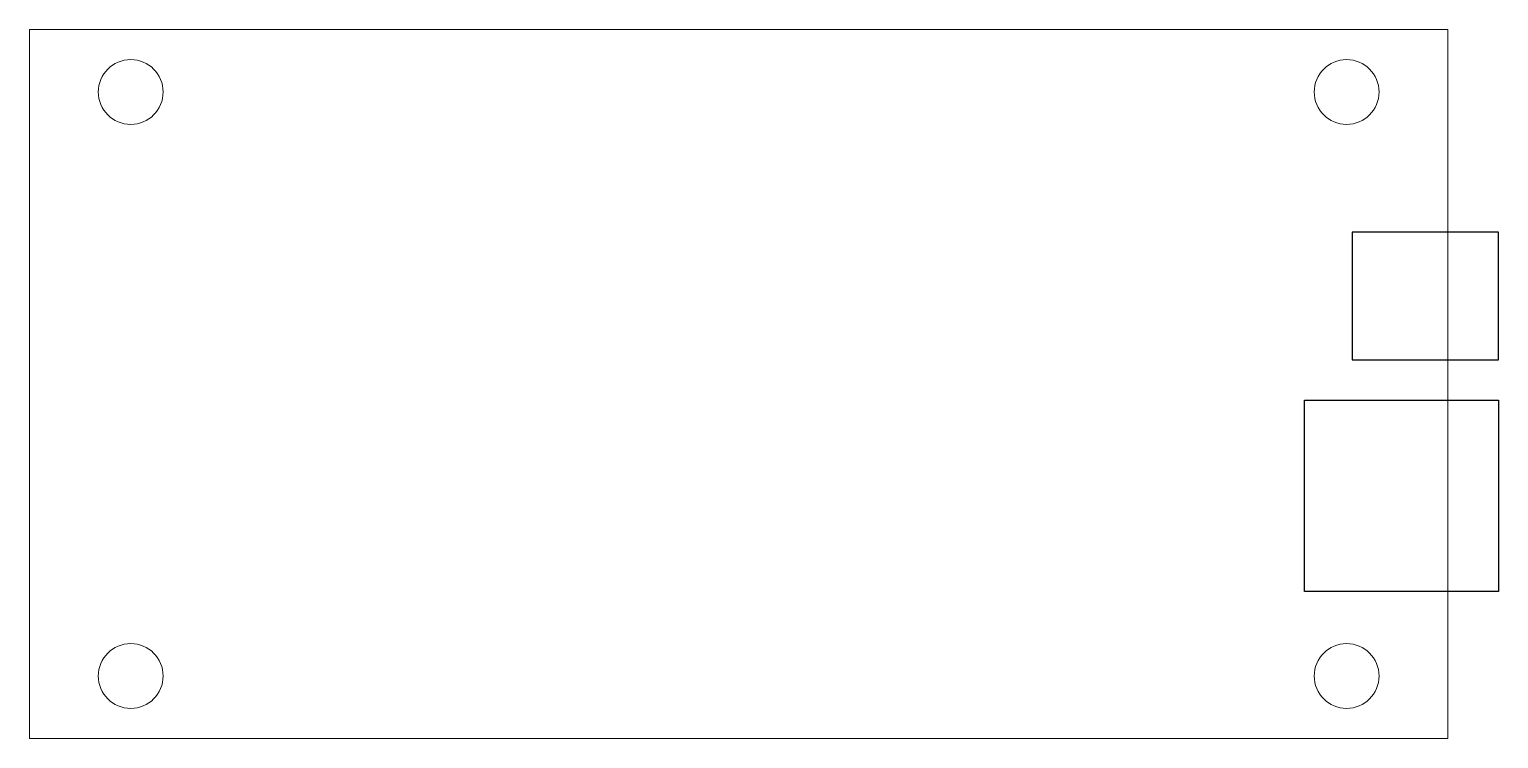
# Model space of a CAD drawing. Header units: inches. Extents: x -1.75 to 1.88, y -0.88 to 0.88.
import ezdxf

# ---------------------------------------------------------------- set-up
doc = ezdxf.new("R2010")
doc.units = ezdxf.units.IN
doc.header["$MEASUREMENT"] = 0

msp = doc.modelspace()

# ---------------------------------------------------------------- linework, layer by layer
at = {"color": 7, "linetype": 'Continuous', "lineweight": 15}
for p, q in [((-1.75, 0.875), (-1.75, -0.875)), ((1.75, 0.875), (-1.75, 0.875)), ((1.75, -0.875), (1.75, 0.875)), ((-1.75, -0.875), (1.75, -0.875))]:
    msp.add_line(p, q, dxfattribs=at)
at = {"color": 7, "linetype": 'Continuous'}
for p, q in [((1.875, 0.375), (1.5138, 0.375)), ((1.5138, 0.375), (1.5138, 0.06)), ((1.875, 0.06), (1.875, 0.375)), ((1.5138, 0.06), (1.875, 0.06)), ((1.3957, -0.5124), (1.3957, -0.04)), ((1.3957, -0.04), (1.875, -0.04)), ((1.875, -0.04), (1.875, -0.5124)), ((1.875, -0.5124), (1.3957, -0.5124))]:
    msp.add_line(p, q, dxfattribs=at)
at = {"color": 7, "linetype": 'Continuous', "lineweight": 15}
for centre in [(-1.5, 0.7205), (1.5, 0.7205), (-1.5, -0.7205), (1.5, -0.7205)]:
    msp.add_circle(centre, 0.08, dxfattribs=at)

doc.saveas('drawing.dxf')
